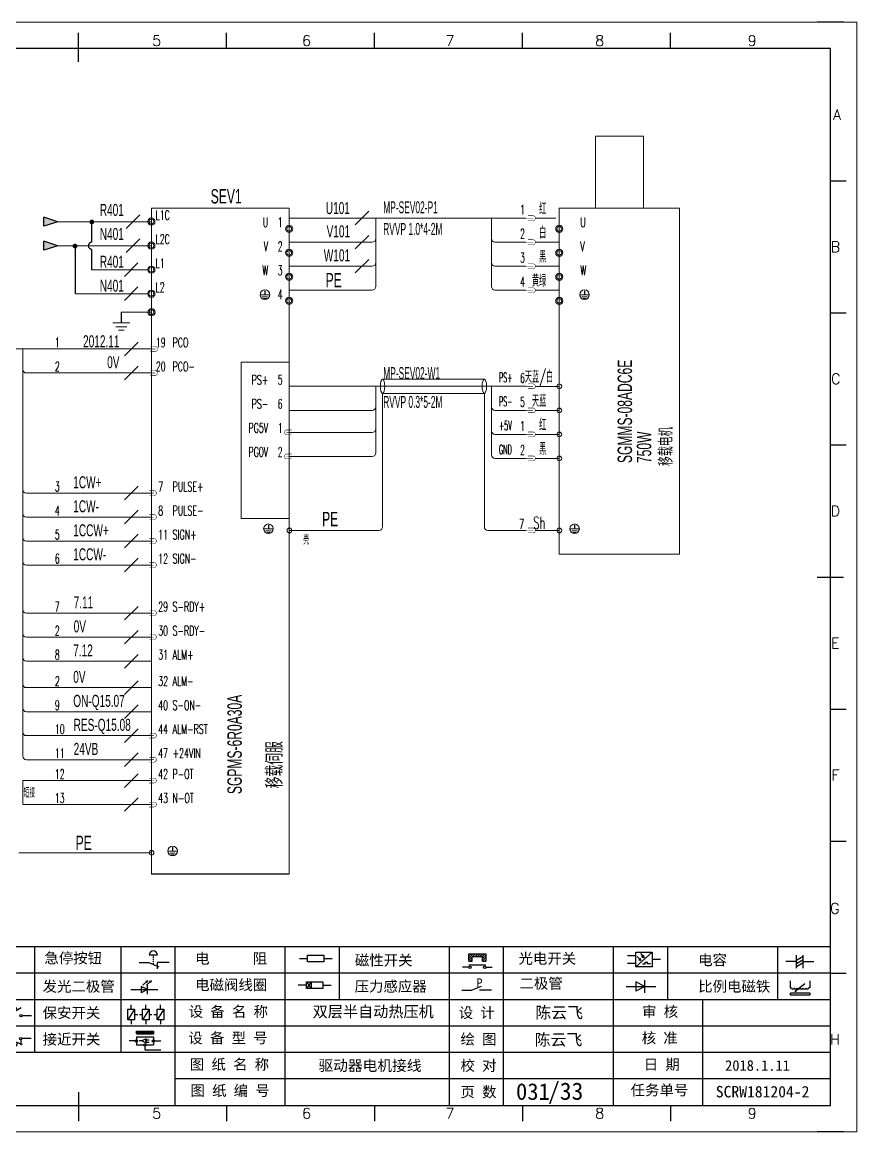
# Model space of a CAD drawing. Extents: x 38255 to 47052, y -6758 to -3353.
# Drawn here: x 40446 to 40619.6, y -5659 to -5428 of the extents above; entities that cross this region are included whole.
import ezdxf
from ezdxf.enums import TextEntityAlignment as Align

# ---------------------------------------------------------------- set-up
doc = ezdxf.new("R2010")
doc.units = 0
doc.header["$MEASUREMENT"] = 0
doc.layers.add('AE_BOR', color=1, linetype='Continuous')
doc.layers.add('电气图内容', color=7, linetype='Continuous')
doc.layers.add('Dimension', color=3, linetype='Continuous', lineweight=13)
doc.layers.add('frame', color=7, linetype='Continuous', lineweight=15)
doc.styles.add('WD', font='romans.shx', dxfattribs={"bigfont": 'gbcbig.shx'})
doc.styles.add('样式 0', font='')
doc.styles.add('样式 8', font='arial.ttf')
doc.styles.add('汉字', font='')
doc.styles.get('样式 0').set_extended_font_data('KaiTi_GB2312')
doc.styles.get('汉字').set_extended_font_data('新宋体')

# ---------------------------------------------------------------- blocks, each defined once
blk = doc.blocks.new('磁性开关')
at = {"linetype": 'ByBlock'}
h = blk.add_hatch(dxfattribs=at)
h.set_pattern_fill('ANSI31', color=256, scale=0.1, style=0)
h.set_pattern_definition([(45, (0, 0), (-0.224506403, 0.224506403), [])])
h.paths.add_polyline_path([(-1910.88, -776.69), (-1910.88, -775.29), (-1907.69, -775.29), (-1907.69, -776.69), (-1908.31, -776.69), (-1908.31, -775.79), (-1910.25, -775.79), (-1910.25, -776.69)])
for p, q in [((-1910.88, -776.69), (-1910.88, -775.29)), ((-1910.88, -775.29), (-1907.69, -775.29)), ((-1910.88, -776.69), (-1910.25, -776.69)), ((-1910.25, -776.69), (-1910.25, -775.79)), ((-1910.25, -775.79), (-1908.31, -775.79)), ((-1908.31, -776.69), (-1908.31, -775.79)), ((-1908.31, -776.69), (-1907.69, -776.69)), ((-1907.69, -775.29), (-1907.69, -776.69)), ((-1910.91, -777.81), (-1912.09, -777.81)), ((-1910.88, -777.39), (-1907.69, -777.39)), ((-1907.66, -777.81), (-1906.48, -777.81))]:
    blk.add_line(p, q, dxfattribs=at)
for centre in [(-1910.68, -777.81), (-1907.88, -777.81)]:
    blk.add_circle(centre, 0.225, dxfattribs=at)
blk = doc.blocks.new('光电开关')
at = {"linetype": 'ByBlock'}
h = blk.add_hatch(dxfattribs=at)
h.set_pattern_fill('ANSI31', color=256, scale=0.01, style=0)
h.set_pattern_definition([(45, (0.172267, 0), (-0.0224506403, 0.0224506403), [])])
h.paths.add_polyline_path([(-1882.44, -776.34), (-1882.5, -775.91), (-1882.68, -776.07)])
h.paths.add_polyline_path([(-1882.86, -776.23), (-1882.44, -776.34), (-1882.68, -776.07)])
h.paths.add_polyline_path([(-1883.05, -776.88), (-1883.11, -776.45), (-1883.29, -776.61)])
h.paths.add_polyline_path([(-1883.47, -776.77), (-1883.05, -776.88), (-1883.29, -776.61)])
for p, q in [((-1884.01, -775.96), (-1885.56, -775.96)), ((-1880.91, -775.3), (-1884.01, -778.05)), ((-1883.75, -776.09), (-1883.05, -776.88)), ((-1883.11, -776.45), (-1883.47, -776.77)), ((-1883.05, -776.88), (-1883.47, -776.77)), ((-1883.14, -775.55), (-1882.44, -776.34)), ((-1883.05, -776.88), (-1883.11, -776.45)), ((-1882.5, -775.91), (-1882.86, -776.23)), ((-1882.44, -776.34), (-1882.86, -776.23)), ((-1882.44, -776.34), (-1882.5, -775.91)), ((-1879.37, -776.67), (-1880.91, -776.67)), ((-1884.01, -777.39), (-1885.56, -777.39)), ((-1882.78, -777.47), (-1882.23, -777.47)), ((-1882.23, -777.47), (-1882.23, -777.14)), ((-1882.23, -777.14), (-1881.78, -777.14)), ((-1881.78, -777.47), (-1881.78, -777.14)), ((-1881.23, -777.47), (-1881.78, -777.47))]:
    blk.add_line(p, q, dxfattribs=at)
blk.add_lwpolyline([(-1884.01, -775.3), (-1880.91, -775.3), (-1880.91, -778.05), (-1884.01, -778.05)], close=True, dxfattribs=at)
blk = doc.blocks.new('电磁阀线圈')
at = {"linetype": 'ByBlock'}
for p, q in [((-1854.61, -796.54), (-1856.17, -796.54)), ((-1854.61, -795.92), (-1853.75, -797.16)), ((-1853.75, -795.92), (-1854.61, -797.16)), ((-1853.75, -795.92), (-1853.75, -797.16)), ((-1851.53, -796.54), (-1849.97, -796.54))]:
    blk.add_line(p, q, dxfattribs=at)
blk.add_lwpolyline([(-1854.61, -795.92), (-1851.53, -795.92), (-1851.53, -797.16), (-1854.61, -797.16)], close=True, dxfattribs=at)
blk = doc.blocks.new('压力感应器')
at = {"linetype": 'ByBlock'}
for p, q in [((-1815.59, -777.73), (-1813.71, -776.93)), ((-1817.44, -777.73), (-1815.59, -777.73)), ((-1811.78, -777.73), (-1814.05, -777.73))]:
    blk.add_line(p, q, dxfattribs=at)
at = {"linetype": 'ByBlock', "insert": (-1814.65, -775.48), "char_height": 1.68, "width": 1.2242, "attachment_point": 1}
blk.add_mtext('{\\fNSimSun|b0|i0|c134|p49;P}', dxfattribs=at)
blk = doc.blocks.new('二极管')
at = {"linetype": 'ByBlock'}
for p, q in [((-1787.52, -776.77), (-1781.92, -776.77)), ((-1783.97, -776.77), (-1785.69, -775.9)), ((-1785.69, -775.9), (-1785.69, -777.65)), ((-1783.97, -776.77), (-1785.69, -777.65)), ((-1783.97, -777.99), (-1783.97, -775.56))]:
    blk.add_line(p, q, dxfattribs=at)
blk = doc.blocks.new('常开行程开关')
at = {"linetype": 'ByBlock'}
for p, q in [((-1785.89, -792.17), (-1784.52, -790.62)), ((-1785.89, -792.17), (-1783.43, -790.72)), ((-1784.52, -790.62), (-1784.19, -791.17)), ((-1786.29, -792.3), (-1788.01, -792.3)), ((-1781.48, -792.3), (-1783.21, -792.3))]:
    blk.add_line(p, q, dxfattribs=at)
for centre in [(-1786.07, -792.3), (-1783.42, -792.3)]:
    blk.add_circle(centre, 0.219, dxfattribs=at)
blk = doc.blocks.new('常闭行程开关')
at = {"linetype": 'ByBlock'}
for p, q in [((-1786.34, -796.62), (-1788.07, -796.62)), ((-1785.93, -796.72), (-1783.25, -797.7)), ((-1785.93, -796.72), (-1784.3, -798)), ((-1784.3, -798), (-1784.08, -797.4)), ((-1783.48, -796.84), (-1783.48, -797.85)), ((-1781.54, -796.62), (-1783.26, -796.62))]:
    blk.add_line(p, q, dxfattribs=at)
for centre in [(-1786.12, -796.62), (-1783.48, -796.62)]:
    blk.add_circle(centre, 0.219, dxfattribs=at)
blk = doc.blocks.new('电容')
at = {"linetype": 'ByBlock'}
for p, q in [((-1756.08, -782.99), (-1756.08, -780.56)), ((-1754.86, -780.79), (-1756.08, -781.55)), ((-1754.86, -782.99), (-1754.86, -780.56)), ((-1756.08, -781.77), (-1758.13, -781.77)), ((-1754.86, -781.44), (-1756.08, -782.2)), ((-1754.86, -781.99), (-1756.08, -782.75)), ((-1754.86, -781.77), (-1752.81, -781.77))]:
    blk.add_line(p, q, dxfattribs=at)
blk = doc.blocks.new('发光二极管')
at = {"linetype": 'ByBlock'}
for p, q in [((-1755.78, -785.92), (-1754.89, -785.14)), ((-1754.89, -785.14), (-1755.2, -785.22)), ((-1755.2, -785.22), (-1755.01, -785.43)), ((-1755.08, -785.92), (-1754.18, -785.14)), ((-1754.89, -785.14), (-1755.01, -785.43)), ((-1754.18, -785.14), (-1754.49, -785.22)), ((-1754.49, -785.22), (-1754.31, -785.43)), ((-1754.18, -785.14), (-1754.31, -785.43)), ((-1758.01, -786.77), (-1752.89, -786.77)), ((-1754.84, -786.77), (-1756.04, -786.16)), ((-1756.04, -786.16), (-1756.04, -787.39)), ((-1754.84, -786.77), (-1756.04, -787.39)), ((-1754.84, -787.63), (-1754.84, -785.92))]:
    blk.add_line(p, q, dxfattribs=at)
blk = doc.blocks.new('比例电磁阀')
at = {"linetype": 'ByBlock'}
for p, q in [((-1757.26, -775.38), (-1757.26, -776.71)), ((-1757.26, -776.71), (-1757.05, -776.71)), ((-1754.5, -775.98), (-1756.35, -777.44)), ((-1753.58, -776.71), (-1753.8, -776.71)), ((-1753.58, -775.38), (-1753.58, -776.71)), ((-1753.6, -777.73), (-1757.25, -777.73)), ((-1757.25, -778.13), (-1757.25, -777.73)), ((-1753.6, -778.13), (-1757.25, -778.13)), ((-1756.35, -777.44), (-1756.25, -777.25)), ((-1756.35, -777.44), (-1756.15, -777.38)), ((-1756.15, -777.38), (-1756.25, -777.25)), ((-1753.6, -777.73), (-1753.6, -778.13))]:
    blk.add_line(p, q, dxfattribs=at)
for centre in [(-1756.78, -776.71), (-1756.24, -776.71), (-1755.7, -776.71), (-1755.15, -776.71), (-1754.61, -776.71), (-1754.07, -776.71)]:
    blk.add_arc(centre, 0.271, 180, 0, dxfattribs=at)
blk = doc.blocks.new('保安开关')
at = {"linetype": 'ByBlock'}
for p, q in [((-1757.33, -790.79), (-1758.6, -792.81)), ((-1757.96, -790.79), (-1757.96, -789.97)), ((-1754.54, -790.79), (-1755.81, -792.81)), ((-1755.17, -790.79), (-1755.17, -789.97)), ((-1751.75, -790.79), (-1753.02, -792.81)), ((-1752.39, -790.79), (-1752.39, -789.97)), ((-1757.96, -792.81), (-1757.96, -793.62)), ((-1757.33, -791.8), (-1756.72, -791.8)), ((-1756.35, -791.8), (-1755.89, -791.8)), ((-1755.17, -792.81), (-1755.17, -793.62)), ((-1754.52, -791.8), (-1754.06, -791.8)), ((-1753.69, -791.8), (-1753.08, -791.8)), ((-1752.39, -792.81), (-1752.39, -793.62))]:
    blk.add_line(p, q, dxfattribs=at)
for points in [[(-1758.6, -790.79), (-1757.33, -790.79), (-1757.33, -792.81), (-1758.6, -792.81)], [(-1755.81, -790.79), (-1754.54, -790.79), (-1754.54, -792.81), (-1755.81, -792.81)], [(-1753.02, -790.79), (-1751.75, -790.79), (-1751.75, -792.81), (-1753.02, -792.81)]]:
    blk.add_lwpolyline(points, close=True, dxfattribs=at)
blk = doc.blocks.new('接近开关')
at = {"linetype": 'ByBlock'}
h = blk.add_hatch(dxfattribs=at)
h.set_pattern_fill('ANSI31', color=256, scale=0.01, style=0)
h.set_pattern_definition([(45, (-89.131516, -30.795668), (-0.0224506403, 0.0224506403), [])])
h.paths.add_polyline_path([(-1516.96, -1123.35), (-1516.96, -1122.85), (-1513.76, -1122.85), (-1513.76, -1123.35)])
for p, q in [((-1516.96, -1123.35), (-1516.96, -1122.85)), ((-1516.96, -1122.85), (-1513.76, -1122.85)), ((-1516.96, -1123.35), (-1513.76, -1123.35)), ((-1513.76, -1122.85), (-1513.76, -1123.35)), ((-1517.18, -1124.71), (-1518.36, -1124.71)), ((-1516.96, -1123.95), (-1513.76, -1123.95)), ((-1516.96, -1123.95), (-1516.96, -1125.47)), ((-1516.96, -1125.47), (-1513.76, -1125.47)), ((-1515.91, -1124.71), (-1516.45, -1124.71)), ((-1515.11, -1124.31), (-1515.91, -1124.71)), ((-1515.11, -1125.11), (-1515.91, -1124.71)), ((-1515.33, -1124.53), (-1515.17, -1124.53)), ((-1515.33, -1124.88), (-1515.17, -1124.88)), ((-1515.25, -1124.45), (-1515.25, -1124.61)), ((-1515.11, -1124.31), (-1515.11, -1125.11)), ((-1515.11, -1124.48), (-1514.58, -1124.48)), ((-1515.11, -1124.94), (-1514.58, -1124.94)), ((-1513.76, -1123.95), (-1513.76, -1125.47)), ((-1513.54, -1124.71), (-1512.36, -1124.71)), ((-1515.36, -1125.69), (-1515.36, -1126.36)), ((-1515.36, -1126.36), (-1512.36, -1126.36))]:
    blk.add_line(p, q, dxfattribs=at)
for centre in [(-1516.96, -1124.71), (-1515.36, -1125.47), (-1513.76, -1124.71)]:
    blk.add_circle(centre, 0.225, dxfattribs=at)
blk = doc.blocks.new('电阻')
at = {"linetype": 'ByBlock'}
for p, q in [((-3.09, 0), (-1.57, 0)), ((1.57, 0), (3.09, 0))]:
    blk.add_line(p, q, dxfattribs=at)
blk.add_lwpolyline([(-1.57, 0.63), (1.57, 0.63), (1.57, -0.63), (-1.57, -0.63)], close=True, dxfattribs=at)
blk = doc.blocks.new('急停按钮')
at = {"linetype": 'ByBlock'}
for p, q in [((-1.86, 0), (0, 0)), ((0, 0), (1.88, -0.81)), ((0.06, 1.45), (1.61, 1.45)), ((0.83, 1.45), (0.83, 1.24)), ((0.83, 1.07), (0.83, 0.85)), ((0.83, 0.68), (0.83, 0.47)), ((0.83, 0.29), (0.83, 0.08)), ((3.81, 0), (1.54, 0)), ((1.54, 0), (1.54, -1.15)), ((0.83, -0.09), (0.83, -0.24))]:
    blk.add_line(p, q, dxfattribs=at)
blk.add_arc((0.83, 1.45), 0.774, 0, 180)
blk = doc.blocks.new('电控横A4')
for p, q in [((292, -5), (5, -5)), ((292, -205), (292, -5)), ((10.03, -205), (289.53, -205)), ((130.8, -205), (190.75, -205)), ((190.75, -205), (259.54, -205))]:
    blk.add_line(p, q)
at = {"linetype": 'ByBlock'}
for p, q in [((292, -175), (5, -175)), ((292, -180), (5, -180)), ((292, -185), (5, -185)), ((292, -190), (5, -190)), ((292, -195), (5, -195)), ((292, -200), (168.03, -200))]:
    blk.add_line(p, q, dxfattribs=at)
at = {"color": 0, "lineweight": -2}
for p, q in [((141.48, -175), (141.48, -195)), ((157.79, -175), (157.79, -195)), ((168.03, -175), (168.03, -204.92)), ((188.84, -175), (188.84, -185)), ((199.08, -175), (199.08, -185)), ((219.89, -175), (219.89, -185)), ((230.12, -175), (230.12, -185)), ((250.93, -175), (250.93, -185)), ((261.17, -175), (261.17, -185)), ((281.98, -175), (281.98, -185)), ((188.84, -185), (188.84, -204.92)), ((219.89, -185), (219.89, -205)), ((230.12, -185), (230.12, -205)), ((250.93, -185), (250.93, -205)), ((267.79, -185), (267.79, -205))]:
    blk.add_line(p, q, dxfattribs=at)
at = {"color": 0, "ltscale": 2}
for p, q in [((292, -205), (292, -183.55)), ((259.54, -205), (289.53, -205)), ((259.54, -205), (292, -205))]:
    blk.add_line(p, q, dxfattribs=at)
at = {"layer": 'AE_BOR', "color": 1, "lineweight": 15}
for p, q in [((0, 0), (297, 0)), ((297, 0), (297, -210)), ((297, -210), (0, -210))]:
    blk.add_line(p, q, dxfattribs=at)
at = {"layer": 'AE_BOR'}
for p, q in [((149.78, -5), (149.78, -2)), ((177.78, -5), (177.78, -2)), ((205.78, -5), (205.78, -2)), ((233.78, -5), (233.78, -2)), ((261.78, -5), (261.78, -2)), ((292, -30), (295, -30)), ((292, -55), (295, -55)), ((292, -80), (295, -80)), ((292, -130), (295, -130)), ((292, -155), (295, -155)), ((292, -180), (295, -180)), ((149.78, -205), (149.78, -208)), ((177.78, -205), (177.78, -208)), ((205.78, -205), (205.78, -208)), ((233.78, -205), (233.78, -208)), ((261.78, -205), (261.78, -208))]:
    blk.add_line(p, q, dxfattribs=at)
at = {"layer": 'AE_BOR', "lineweight": 30}
for p, q in [((294.53, 0), (289.53, 0)), ((294.53, -210), (289.53, -210))]:
    blk.add_line(p, q, dxfattribs=at)
at = {"layer": 'AE_BOR', "color": 2, "lineweight": 30}
for p, q in [((149.78, -7.5), (149.78, -2.5)), ((289.5, -105), (294.5, -105)), ((149.78, -202.5), (149.78, -207.5)), ((149.78, -205), (149.78, -207.5))]:
    blk.add_line(p, q, dxfattribs=at)
for name, p in [('急停按钮', (163.12, -177.98)), ('电阻', (194.66, -177.22))]:
    blk.add_blockref(name, p)
at = {"linetype": 'ByBlock'}
for name, p in [('磁性开关', (2134.53, 598.96)), ('光电开关', (2139.22, 599.27)), ('电容', (2041.69, 603.98)), ('发光二极管', (1917.72, 603.69)), ('电磁阀线圈', (2047.53, 614.3)), ('压力感应器', (2039.72, 594.52)), ('二极管', (2040.91, 594.27)), ('比例电磁阀', (2041.69, 593.98)), ('常开行程开关', (1922.37, 604.27)), ('保安开关', (1917.72, 603.98)), ('接近开关', (1677.72, 931.9)), ('常闭行程开关', (1922.37, 604.27))]:
    blk.add_blockref(name, p, dxfattribs=at)
at = {"char_height": 2, "attachment_point": 1, "style": '汉字'}
for s, insert in [('{\\fKaiTi_GB2312|b0|i0|c134|p49;急停按钮}', (143.35, -176.12)), ('{\\fKaiTi_GB2312|b0|i0|c134|p49;电      阻}', (171.86, -176.19)), ('{\\fKaiTi_GB2312|b0|i0|c134|p49;磁性开关}', (202.07, -176.53)), ('{\\fKaiTi_GB2312|b0|i0|c134|p49;光电开关}', (233.02, -176.19)), ('{\\fKaiTi_GB2312|b0|i0|c134|p49;电容}', (267, -176.48)), ('{\\fKaiTi_GB2312|b0|i0|c134|p49;发光二极管}', (143.02, -181.48)), ('{\\fKaiTi_GB2312|b0|i0|c134|p49;电磁阀线圈}', (171.86, -181.19)), ('{\\fKaiTi_GB2312|b0|i0|c134|p49;压力感应器}', (202.02, -181.47)), ('{\\fKaiTi_GB2312|b0|i0|c134|p49;二极管}', (233.2, -180.91)), ('{\\fKaiTi_GB2312|b0|i0|c134|p49;比例电磁铁}', (267, -181.48)), ('{\\fKaiTi_GB2312|b0|i0|c134|p49;保安开关}', (143.02, -186.48)), ('{\\fKaiTi_GB2312|b0|i0|c134|p0;设 备 名 称}', (170.65, -186.24)), ('{\\fKaiTi_GB2312|b0|i0|c134|p0;设 计}', (221.72, -186.46)), ('{\\fKaiTi_GB2312|b0|i0|c134|p0;审 核}', (256.39, -186.25)), ('{\\fKaiTi_GB2312|b0|i0|c134|p0;设 备 型 号}', (170.58, -191.24)), ('{\\fKaiTi_GB2312|b0|i0|c134|p0;核 准}', (256.32, -191.25)), ('{\\fKaiTi_GB2312|b0|i0|c134|p49;接近开关}', (143.02, -191.48)), ('{\\fKaiTi_GB2312|b0|i0|c134|p0;绘 图}', (222.05, -191.46)), ('{\\fKaiTi_GB2312|b0|i0|c134|p0;图 纸 名 称}', (170.86, -196.24)), ('{\\fKaiTi_GB2312|b0|i0|c134|p0;校 对}', (222.05, -196.46)), ('{\\fKaiTi_GB2312|b0|i0|c134|p0;日 期}', (256.72, -196.25)), ('{\\fKaiTi_GB2312|b0|i0|c134|p0;图 纸 编 号}', (170.98, -201.2)), ('{\\fKaiTi_GB2312|b0|i0|c134|p0;页 数}', (222.05, -201.46)), ('{\\fKaiTi_GB2312|b0|i0|c134|p0;任务单号}', (254.22, -201.1))]:
    blk.add_mtext(s, dxfattribs=dict(at, insert=insert))
at = {"attachment_point": 1}
for s, insert, char_height, width in [('{\\fSimSun|b0|i0|c134|p2;双层半自动热压机}', (194.08, -186.2), 2.1, 34.3007), ('{\\fKaiTi_GB2312|b0|i0|c134|p49;陈云飞', (236.21, -186.34), 2.2, 21.4865), ('{\\fKaiTi_GB2312|b0|i0|c134|p49;陈云飞}', (236.08, -191.47), 2.2, 20.0113), ('{\\fKaiTi_GB2312|b0|i0|c134|p49;2018.1.11}', (272.1, -196.45), 2, 60.2542)]:
    blk.add_mtext(s, dxfattribs=dict(at, insert=insert, char_height=char_height, width=width))
at = {"layer": 'AE_BOR', "style": 'WD'}
for s, p in [('5', (164.59, -4.5)), ('6', (192.94, -4.5)), ('7', (220.04, -4.5)), ('8', (248.37, -4.5)), ('9', (277.23, -4.5)), ('5', (164.59, -207.5)), ('6', (192.94, -207.5)), ('7', (220.04, -207.5)), ('8', (248.37, -207.5)), ('9', (277.23, -207.5))]:
    blk.add_text(s, height=2, dxfattribs=at).set_placement(p, align=Align.CENTER)
for s, p in [('A', (294.03, -17.5)), ('B', (293.84, -42.5)), ('C', (293.93, -67.5)), ('D', (293.84, -92.5)), ('E', (293.74, -117.5)), ('F', (293.74, -142.5)), ('F', (293.74, -142.5)), ('G', (293.74, -167.72)), ('H', (293.84, -192.5))]:
    blk.add_text(s, height=2, dxfattribs=at).set_placement(p, align=Align.MIDDLE_RIGHT)
at = {"layer": 'frame', "lineweight": 0, "insert": (236.38, -200.67), "char_height": 3.271, "width": 42.6764, "attachment_point": 1, "style": '样式 0'}
blk.add_mtext(' /33', dxfattribs=at)
at = {"layer": '电气图内容', "color": 7, "insert": (270.63, -201.32), "char_height": 2.3665, "attachment_point": 1}
blk.add_mtext('\\pxi-0.125,sm1,ql;{\\f宋体|b0|i0|c134|p2;\\H0.916667x;\\C256;SCRW181204-2^I^I^I', dxfattribs=at)

msp = doc.modelspace()

# ---------------------------------------------------------------- hatches: boundary and pattern name
for points in [[(40450.48, -5470.473), (40450.48, -5468.602), (40453.399, -5469.537)], [(40450.48, -5475.473), (40450.48, -5473.602), (40453.399, -5474.537)]]:
    msp.add_hatch(color=256).paths.add_polyline_path(points)
at = {"lineweight": -2}
h = msp.add_hatch(color=0, dxfattribs=at)
edge = h.paths.add_edge_path()
edge.add_arc((40460.454, -5469.593), 0.5, 0, 360)
h = msp.add_hatch(color=0, dxfattribs=at)
edge = h.paths.add_edge_path()
edge.add_arc((40456.95, -5474.618), 0.5, 0, 360)

# ---------------------------------------------------------------- linework, layer by layer
for p, q in [((40453.399, -5469.537), (40450.48, -5468.602)), ((40450.48, -5470.473), (40450.48, -5468.602)), ((40453.399, -5469.537), (40450.48, -5470.473)), ((40460.45, -5473.802), (40460.45, -5469.537)), ((40453.399, -5474.537), (40450.48, -5473.602)), ((40450.48, -5475.473), (40450.48, -5473.602)), ((40453.399, -5474.537), (40450.48, -5475.473)), ((40457.033, -5484.524), (40457.033, -5474.537)), ((40460.45, -5479.524), (40460.45, -5475.273)), ((40496.456, -5483.948), (40496.456, -5484.738)), ((40562.947, -5483.948), (40562.947, -5484.738)), ((40466.574, -5488.397), (40466.574, -5490.579)), ((40497.193, -5532.674), (40497.193, -5533.464)), ((40560.874, -5532.674), (40560.874, -5533.464)), ((40477.249, -5599.758), (40477.249, -5600.548)), ((40501.509, -5605.401), (40472.881, -5605.401))]:
    msp.add_line(p, q)
at = {"lineweight": 0}
for p, q in [((40472.697, -5469.537), (40453.399, -5469.537)), ((40501.509, -5468.79), (40550.706, -5468.79)), ((40519.525, -5483.04), (40519.525, -5468.79)), ((40543.573, -5483.04), (40543.573, -5468.79)), ((40552.706, -5468.79), (40556.948, -5468.79)), ((40472.697, -5474.537), (40453.399, -5474.537)), ((40501.509, -5473.79), (40518.775, -5473.79)), ((40550.706, -5473.79), (40544.323, -5473.79)), ((40557.698, -5473.79), (40552.706, -5473.79)), ((40501.509, -5478.79), (40518.775, -5478.79)), ((40550.706, -5478.79), (40544.323, -5478.79)), ((40557.698, -5478.794), (40552.706, -5478.794)), ((40472.33, -5479.524), (40460.45, -5479.524)), ((40501.509, -5483.79), (40518.775, -5483.79)), ((40550.706, -5483.79), (40544.323, -5483.79)), ((40557.698, -5483.798), (40552.706, -5483.798)), ((40472.33, -5484.524), (40457.033, -5484.524)), ((40495.562, -5484.745), (40497.351, -5484.745)), ((40495.894, -5485.173), (40497.019, -5485.173)), ((40496.18, -5485.52), (40496.753, -5485.52)), ((40562.052, -5484.745), (40563.841, -5484.745)), ((40562.385, -5485.173), (40563.509, -5485.173)), ((40562.67, -5485.52), (40563.243, -5485.52)), ((40472.881, -5488.397), (40466.574, -5488.397)), ((40464.786, -5490.592), (40468.363, -5490.592)), ((40465.45, -5491.45), (40467.698, -5491.45)), ((40466.021, -5492.143), (40467.168, -5492.143)), ((40446.078, -5580.783), (40446.078, -5496.029)), ((40520.954, -5502.342), (40542.115, -5502.341)), ((40550.706, -5503.806), (40501.509, -5503.806)), ((40519.525, -5508.056), (40519.525, -5503.806)), ((40543.573, -5518.056), (40543.573, -5503.806)), ((40557.698, -5503.81), (40552.706, -5503.81)), ((40520.933, -5505.271), (40542.115, -5505.271)), ((40520.933, -5505.271), (40520.933, -5533.064)), ((40542.115, -5505.271), (40542.115, -5533.056)), ((40501.509, -5508.806), (40518.775, -5508.806)), ((40550.706, -5508.806), (40544.323, -5508.806)), ((40557.698, -5508.814), (40552.706, -5508.814)), ((40501.508, -5513.398), (40518.773, -5513.398)), ((40550.706, -5513.806), (40544.323, -5513.806)), ((40557.698, -5513.814), (40552.706, -5513.814)), ((40501.508, -5518.398), (40518.773, -5518.398)), ((40550.706, -5518.806), (40544.323, -5518.806)), ((40557.698, -5518.814), (40552.706, -5518.814)), ((40496.298, -5533.471), (40498.087, -5533.471)), ((40496.63, -5533.9), (40497.755, -5533.9)), ((40496.916, -5534.246), (40497.489, -5534.246)), ((40501.509, -5533.814), (40520.183, -5533.814)), ((40550.706, -5533.806), (40542.865, -5533.806)), ((40557.698, -5533.814), (40552.706, -5533.814)), ((40559.98, -5533.471), (40561.768, -5533.471)), ((40560.312, -5533.9), (40561.436, -5533.9)), ((40560.597, -5534.246), (40561.171, -5534.246)), ((40472.881, -5561.037), (40446.828, -5561.037)), ((40472.881, -5566.537), (40446.828, -5566.537)), ((40472.881, -5571.541), (40446.828, -5571.541)), ((40472.881, -5576.529), (40446.828, -5576.529)), ((40472.881, -5581.533), (40446.828, -5581.533)), ((40472.872, -5585.882), (40446.078, -5585.882)), ((40472.872, -5590.87), (40446.82, -5590.87)), ((40472.881, -5600.898), (40445.284, -5600.898)), ((40478.144, -5600.554), (40476.355, -5600.554)), ((40477.811, -5600.983), (40476.687, -5600.983)), ((40477.526, -5601.33), (40476.953, -5601.33))]:
    msp.add_line(p, q, dxfattribs=at)
at = {"color": 3, "lineweight": 0}
for p, q in [((40426.222, -5496.029), (40472.881, -5496.029)), ((40446.828, -5501.029), (40472.881, -5501.029)), ((40472.881, -5526.029), (40446.828, -5526.029)), ((40472.881, -5531.029), (40446.828, -5531.029)), ((40472.881, -5536.029), (40446.828, -5536.029)), ((40446.828, -5541.029), (40472.881, -5541.029)), ((40446.828, -5551.029), (40472.881, -5551.029)), ((40446.828, -5556.033), (40472.881, -5556.033))]:
    msp.add_line(p, q, dxfattribs=at)
at = {"lineweight": 0}
for points in [[(40565.198, -5451.746), (40575.198, -5451.746), (40575.198, -5466.746), (40565.198, -5466.746)], [(40557.698, -5466.746), (40582.698, -5466.746), (40582.698, -5538.746), (40557.698, -5538.746)], [(40501.511, -5498.806), (40491.511, -5498.806), (40491.511, -5531.306), (40501.511, -5531.306)]]:
    msp.add_lwpolyline(points, close=True, dxfattribs=at)
msp.add_lwpolyline([(40472.881, -5605.401), (40472.881, -5466.746), (40501.509, -5466.746), (40501.509, -5605.401)], dxfattribs=at)
at = {"color": 3, "lineweight": 0, "const_width": 0.1, "flags": 128}
for points in [[(40552.206, -5468.79), (40550.706, -5468.79)], [(40552.206, -5473.79), (40550.706, -5473.79)], [(40552.206, -5478.79), (40550.706, -5478.79)], [(40552.206, -5483.79), (40550.706, -5483.79)], [(40473.631, -5496.029), (40472.131, -5496.029)], [(40473.631, -5501.029), (40472.131, -5501.029)], [(40552.206, -5503.806), (40550.706, -5503.806)], [(40552.206, -5508.806), (40550.706, -5508.806)], [(40501.008, -5513.398), (40502.508, -5513.398)], [(40552.206, -5513.806), (40550.706, -5513.806)], [(40501.008, -5518.398), (40502.508, -5518.398)], [(40552.206, -5518.806), (40550.706, -5518.806)], [(40473.381, -5526.029), (40471.881, -5526.029)], [(40473.381, -5531.029), (40471.881, -5531.029)], [(40552.206, -5533.806), (40550.706, -5533.806)], [(40473.381, -5536.029), (40471.881, -5536.029)], [(40473.381, -5541.029), (40471.881, -5541.029)], [(40473.381, -5551.029), (40471.881, -5551.029)], [(40473.381, -5556.033), (40471.881, -5556.033)], [(40473.381, -5576.529), (40471.881, -5576.529)], [(40473.381, -5581.533), (40471.881, -5581.533)], [(40473.372, -5585.882), (40471.872, -5585.882)], [(40473.372, -5590.87), (40471.872, -5590.87)]]:
    msp.add_lwpolyline(points, dxfattribs=at)
for points in [[(40551.206, -5468.29), (40552.206, -5468.29, -1), (40552.206, -5469.29), (40551.206, -5469.29)], [(40551.206, -5473.29), (40552.206, -5473.29, -1), (40552.206, -5474.29), (40551.206, -5474.29)], [(40551.206, -5478.29), (40552.206, -5478.29, -1), (40552.206, -5479.29), (40551.206, -5479.29)], [(40551.206, -5483.29), (40552.206, -5483.29, -1), (40552.206, -5484.29), (40551.206, -5484.29)], [(40551.206, -5503.306), (40552.206, -5503.306, -1), (40552.206, -5504.306), (40551.206, -5504.306)], [(40551.206, -5508.306), (40552.206, -5508.306, -1), (40552.206, -5509.306), (40551.206, -5509.306)], [(40502.008, -5512.898), (40501.008, -5512.898, 1), (40501.008, -5513.898), (40502.008, -5513.898)], [(40551.206, -5513.306), (40552.206, -5513.306, -1), (40552.206, -5514.306), (40551.206, -5514.306)], [(40502.008, -5517.898), (40501.008, -5517.898, 1), (40501.008, -5518.898), (40502.008, -5518.898)], [(40551.206, -5518.306), (40552.206, -5518.306, -1), (40552.206, -5519.306), (40551.206, -5519.306)], [(40551.206, -5533.306), (40552.206, -5533.306, -1), (40552.206, -5534.306), (40551.206, -5534.306)]]:
    msp.add_lwpolyline(points, format="xyb", dxfattribs=at)
at = {"lineweight": 0, "const_width": 0.1, "flags": 128}
for points in [[(40472.631, -5495.529), (40473.631, -5495.529, -1), (40473.631, -5496.529), (40472.631, -5496.529)], [(40472.631, -5500.529), (40473.631, -5500.529, -1), (40473.631, -5501.529), (40472.631, -5501.529)], [(40472.381, -5525.529), (40473.381, -5525.529, -1), (40473.381, -5526.529), (40472.381, -5526.529)], [(40472.381, -5530.529), (40473.381, -5530.529, -1), (40473.381, -5531.529), (40472.381, -5531.529)], [(40472.381, -5535.529), (40473.381, -5535.529, -1), (40473.381, -5536.529), (40472.381, -5536.529)], [(40472.381, -5540.529), (40473.381, -5540.529, -1), (40473.381, -5541.529), (40472.381, -5541.529)], [(40472.381, -5550.529), (40473.381, -5550.529, -1), (40473.381, -5551.529), (40472.381, -5551.529)], [(40472.381, -5555.533), (40473.381, -5555.533, -1), (40473.381, -5556.533), (40472.381, -5556.533)], [(40472.381, -5576.029), (40473.381, -5576.029, -1), (40473.381, -5577.029), (40472.381, -5577.029)], [(40472.381, -5581.033), (40473.381, -5581.033, -1), (40473.381, -5582.033), (40472.381, -5582.033)], [(40472.372, -5585.382), (40473.372, -5585.382, -1), (40473.372, -5586.382), (40472.372, -5586.382)], [(40472.372, -5590.37), (40473.372, -5590.37, -1), (40473.372, -5591.37), (40472.372, -5591.37)]]:
    msp.add_lwpolyline(points, format="xyb", dxfattribs=at)
at = {"lineweight": 0}
for centre, radius in [((40472.83, -5469.52), 0.75), ((40472.83, -5469.52), 0.5), ((40501.509, -5471.029), 0.75), ((40501.509, -5471.029), 0.5), ((40557.698, -5471.029), 0.75), ((40557.698, -5471.029), 0.5), ((40472.83, -5474.52), 0.75), ((40472.83, -5474.52), 0.5), ((40501.509, -5476.029), 0.75), ((40501.509, -5476.029), 0.5), ((40557.698, -5476.029), 0.75), ((40557.698, -5476.029), 0.5), ((40472.83, -5479.524), 0.75), ((40472.83, -5479.524), 0.5), ((40501.509, -5481.029), 0.75), ((40501.509, -5481.029), 0.5), ((40557.698, -5481.033), 0.75), ((40557.698, -5481.033), 0.5), ((40472.83, -5484.524), 0.75), ((40496.456, -5484.738), 1), ((40562.947, -5484.738), 1), ((40472.83, -5484.524), 0.5), ((40501.509, -5486.029), 0.75), ((40501.509, -5486.029), 0.5), ((40557.698, -5486.037), 0.75), ((40557.698, -5486.037), 0.5), ((40472.881, -5488.397), 0.75), ((40472.881, -5488.397), 0.5), ((40557.698, -5503.81), 0.5), ((40557.698, -5508.814), 0.5), ((40557.698, -5513.814), 0.5), ((40557.698, -5518.814), 0.5), ((40497.193, -5533.464), 1), ((40501.561, -5533.814), 0.5), ((40557.698, -5533.814), 0.5), ((40560.874, -5533.464), 1), ((40472.881, -5600.898), 0.5), ((40477.249, -5600.548), 1)]:
    msp.add_circle(centre, radius, dxfattribs=at)
msp.add_arc((40460.45, -5474.537), 0.736, 90, 270)
for centre, start, end in [((40518.775, -5473.04), 270, 0), ((40544.323, -5473.04), 180, 270), ((40518.775, -5478.04), 270, 0), ((40544.323, -5478.04), 180, 270), ((40518.775, -5483.04), 270, 0), ((40544.323, -5483.04), 180, 270), ((40518.775, -5508.056), 270, 0), ((40544.323, -5508.056), 180, 270), ((40518.773, -5512.648), 270, 0), ((40544.323, -5513.056), 180, 270), ((40518.773, -5517.648), 270, 0), ((40544.323, -5518.056), 180, 270), ((40520.183, -5533.064), 270, 0), ((40542.865, -5533.056), 180, 270), ((40446.828, -5560.287), 180, 270), ((40446.828, -5565.787), 180, 270), ((40446.828, -5570.791), 180, 270), ((40446.828, -5575.779), 180, 270), ((40446.828, -5580.783), 180, 270)]:
    msp.add_arc(centre, 0.75, start, end, dxfattribs=at)
at = {"color": 3, "lineweight": 0}
for centre in [(40446.828, -5500.279), (40446.828, -5525.279), (40446.828, -5530.279), (40446.828, -5535.279), (40446.828, -5540.279), (40446.828, -5550.279), (40446.828, -5555.283)]:
    msp.add_arc(centre, 0.75, 180, 270, dxfattribs=at)
at = {"lineweight": 0}
msp.add_ellipse((40520.933, -5503.806), major_axis=(0, 1.465), ratio=0.3169375, dxfattribs=at)
at = {"lineweight": 0, "extrusion": (0, 0, -1)}
msp.add_ellipse((40542.115, -5503.806), major_axis=(0, 1.465), ratio=0.3169375, dxfattribs=at)
at = {"layer": 'Dimension', "lineweight": 0}
for p, q in [((40515.249, -5470.204), (40518.078, -5467.376)), ((40467.59, -5470.952), (40470.419, -5468.123)), ((40515.249, -5475.204), (40518.078, -5472.376)), ((40467.59, -5475.952), (40470.419, -5473.123)), ((40467.222, -5480.939), (40470.051, -5478.11)), ((40515.249, -5480.204), (40518.078, -5477.376)), ((40467.222, -5485.939), (40470.051, -5483.11)), ((40467.274, -5497.443), (40470.103, -5494.615)), ((40467.274, -5502.443), (40470.103, -5499.615)), ((40467.274, -5527.443), (40470.103, -5524.615)), ((40467.274, -5532.443), (40470.103, -5529.615)), ((40467.274, -5537.443), (40470.103, -5534.615)), ((40467.274, -5542.443), (40470.103, -5539.615)), ((40467.274, -5552.443), (40470.103, -5549.615)), ((40467.274, -5557.447), (40470.103, -5554.619)), ((40467.274, -5562.451), (40470.103, -5559.623)), ((40467.274, -5567.951), (40470.103, -5565.123)), ((40467.274, -5572.955), (40470.103, -5570.127)), ((40467.274, -5577.943), (40470.103, -5575.115)), ((40467.274, -5582.947), (40470.103, -5580.119)), ((40467.265, -5587.296), (40470.094, -5584.468)), ((40467.265, -5592.285), (40470.094, -5589.456))]:
    msp.add_line(p, q, dxfattribs=at)
at = {"layer": 'frame', "lineweight": 0}
for p, q in [((40519.523, -5517.648), (40519.523, -5508.1)), ((40446.078, -5585.882), (40446.078, -5590.87)), ((40446.078, -5590.87), (40446.82, -5590.87))]:
    msp.add_line(p, q, dxfattribs=at)

# ---------------------------------------------------------------- block references
at = {"xscale": 1.1, "yscale": 1.1, "zscale": 1.1}
msp.add_blockref('电控横A4', (40292.892, -5428.003), dxfattribs=at)

# ---------------------------------------------------------------- texts
at = {"lineweight": 0, "style": 'WD', "width": 0.6}
for s, height, p in [('红', 2.5, (40554.997, -5468.048)), ('U', 2, (40497.141, -5470.679)), ('1', 2, (40500.141, -5470.671)), ('白', 2.5, (40554.997, -5473.048)), ('V', 2, (40497.141, -5475.679)), ('2', 2, (40500.141, -5475.671)), ('黑', 2.5, (40554.997, -5478.052)), ('W', 2, (40497.141, -5480.679)), ('3', 2, (40500.141, -5480.675)), ('黄绿', 2.5, (40554.997, -5483.052)), ('4', 2, (40500.141, -5485.679)), ('Sh', 2.5, (40554.81, -5533.46))]:
    msp.add_text(s, height=height, dxfattribs=at).set_placement(p, align=Align.RIGHT)
for s, p in [('L1C', (40473.698, -5469.17)), ('1', (40549.532, -5468.04)), ('U', (40562.066, -5470.679)), ('L2C', (40473.698, -5474.17)), ('2', (40549.532, -5473.04)), ('V', (40562.066, -5475.679)), ('3', (40549.532, -5478.044)), ('L1', (40473.698, -5479.174)), ('W', (40562.066, -5480.683)), ('4', (40549.532, -5483.048)), ('L2', (40473.698, -5484.174)), ('1', (40452.742, -5495.671)), ('19', (40473.749, -5495.679)), ('PCO', (40477.249, -5495.679)), ('2', (40452.742, -5500.675)), ('20', (40473.749, -5500.679)), ('PCO-', (40477.249, -5500.679)), ('6', (40549.532, -5503.06)), ('5', (40549.532, -5508.064)), ('1', (40549.532, -5513.064)), ('2', (40549.532, -5518.064)), ('3', (40452.742, -5525.675)), ('7', (40474.249, -5525.679)), ('PULSE+', (40477.249, -5525.679)), ('4', (40452.742, -5530.671)), ('8', (40474.249, -5530.679)), ('PULSE-', (40477.249, -5530.679)), ('7', (40549.345, -5533.456)), ('5', (40452.742, -5535.675)), ('11', (40474.249, -5535.679)), ('SIGN+', (40477.249, -5535.679)), ('6', (40452.742, -5540.671)), ('12', (40474.249, -5540.679)), ('SIGN-', (40477.249, -5540.679)), ('7', (40452.742, -5550.675)), ('29', (40474.249, -5550.679)), ('S-RDY+', (40477.249, -5550.679)), ('2', (40452.742, -5555.679)), ('30', (40474.249, -5555.683)), ('S-RDY-', (40477.249, -5555.683)), ('8', (40452.742, -5560.687)), ('31', (40474.249, -5560.687)), ('ALM+', (40477.249, -5560.687)), ('2', (40452.742, -5566.187)), ('32', (40474.249, -5566.187)), ('ALM-', (40477.249, -5566.187)), ('9', (40452.742, -5571.191)), ('40', (40474.249, -5571.191)), ('S-ON-', (40477.249, -5571.191)), ('10', (40452.742, -5576.175)), ('44', (40474.249, -5576.179)), ('ALM-RST', (40477.249, -5576.179)), ('11', (40452.742, -5581.179)), ('47', (40474.249, -5581.183)), ('+24VIN', (40477.249, -5581.183)), ('12', (40452.733, -5585.532)), ('42', (40474.24, -5585.532)), ('P-OT', (40477.24, -5585.532)), ('短接', (40446.237, -5589.418)), ('13', (40452.733, -5590.516)), ('43', (40474.24, -5590.52)), ('N-OT', (40477.24, -5590.52))]:
    msp.add_text(s, height=2, dxfattribs=at).set_placement(p)
at = {"color": 6, "lineweight": 0, "style": 'WD', "width": 0.6}
for s, height, p in [('天蓝/白', 2.5, (40556.424, -5503.068)), ('PS+', 2, (40497.143, -5503.456)), ('5', 2, (40500.143, -5503.456)), ('PS-', 2, (40497.143, -5508.456)), ('6', 2, (40500.143, -5508.456)), ('天蓝', 2.5, (40554.997, -5508.068)), ('PG5V', 2, (40497.143, -5513.456)), ('1', 2, (40500.143, -5513.456)), ('红', 2.5, (40554.997, -5513.068)), ('黑', 2.5, (40554.997, -5518.068)), ('PG0V', 2, (40497.143, -5518.46)), ('2', 2, (40500.143, -5518.46)), ('壳', 2, (40505.645, -5536.742))]:
    msp.add_text(s, height=height, dxfattribs=at).set_placement(p, align=Align.RIGHT)
at = {"color": 6, "lineweight": 0, "style": 'WD', "width": 0.4}
for s, p in [('PS+', (40545.143, -5502.96)), ('PS-', (40545.143, -5507.96)), ('+5V', (40545.143, -5512.96)), ('GND', (40545.143, -5517.96))]:
    msp.add_text(s, height=2, dxfattribs=at).set_placement(p)
at = {"color": 3, "lineweight": 0, "style": '样式 8', "width": 0.6}
for s, p in [('7.11', (40456.67, -5550.029)), ('0V', (40456.67, -5555.033))]:
    msp.add_text(s, height=2.5, dxfattribs=at).set_placement(p)
at = {"layer": 'Dimension', "lineweight": 0, "style": '样式 8', "width": 0.6}
msp.add_text('SEV1', height=3, dxfattribs=at).set_placement((40485.184, -5465.746))
for s, height, p in [('U101', 2.5, (40514.137, -5467.951)), ('R401', 2.5, (40467.116, -5468.332)), ('N401', 2.5, (40467.116, -5473.332)), ('V101', 2.5, (40514.179, -5472.79)), ('R401', 2.5, (40467.116, -5479.124)), ('W101', 2.5, (40514.179, -5477.79)), ('N401', 2.5, (40467.116, -5484.124)), ('PE', 3, (40512.439, -5483.202)), ('2012.11', 2.5, (40466.204, -5495.68)), ('PE', 3, (40511.709, -5532.937)), ('PE', 3, (40460.429, -5600.345))]:
    msp.add_text(s, height=height, dxfattribs=at).set_placement(p, align=Align.RIGHT)
at = {"layer": 'Dimension', "color": 3, "lineweight": 0, "style": '样式 8'}
for s, width, p in [('MP-SEV02-P1', 0.5, (40521.069, -5467.79)), ('MP-SEV02-W1', 0.5, (40521.069, -5502.306)), ('0V', 0.6, (40456.582, -5565.537)), ('24VB', 0.6, (40456.67, -5580.533))]:
    msp.add_text(s, height=2.5, dxfattribs=dict(at, width=width)).set_placement(p)
at = {"layer": 'Dimension', "color": 1, "lineweight": 0, "style": '样式 8', "width": 0.5}
for s, p in [('RVVP 1.0*4-2M', (40521.069, -5469.79)), ('RVVP 0.3*5-2M', (40521.069, -5505.806))]:
    msp.add_text(s, height=2.5, dxfattribs=at).set_placement(p, align=Align.TOP_LEFT)
at = {"layer": 'Dimension', "color": 6, "lineweight": 0, "style": '样式 8', "width": 0.6}
msp.add_text('0V', height=2.5, dxfattribs=at).set_placement((40466.204, -5500.033), align=Align.RIGHT)
for s, p in [('SGMMS-08ADC6E', (40572.833, -5519.787)), ('SGPMS-6R0A30A', (40491.644, -5588.7))]:
    msp.add_text(s, height=3, rotation=90, dxfattribs=at).set_placement(p)
at = {"layer": 'Dimension', "lineweight": 0, "style": '样式 8', "width": 0.6}
for s, p in [('750W', (40576.833, -5519.787)), ('移载伺服', (40499.841, -5587.492))]:
    msp.add_text(s, height=3, rotation=90, dxfattribs=at).set_placement(p)
at = {"layer": 'Dimension', "color": 3, "lineweight": 0, "style": '样式 8', "width": 0.6}
msp.add_text('移载电机', height=2.5, rotation=90, dxfattribs=at).set_placement((40581.03, -5520.379))
at = {"layer": 'Dimension', "color": 6, "lineweight": 0, "style": '样式 8', "width": 0.6}
for s, p in [('1CW+', (40456.582, -5525.029)), ('1CW-', (40456.582, -5530.029)), ('1CCW+', (40456.582, -5535.029)), ('1CCW-', (40456.582, -5540.029)), ('7.12', (40456.582, -5560.037)), ('ON-Q15.07', (40456.582, -5570.541)), ('RES-Q15.08', (40456.67, -5575.529))]:
    msp.add_text(s, height=2.5, dxfattribs=at).set_placement(p)
at = {"layer": 'frame', "lineweight": 0, "insert": (40507.592, -5644.08), "char_height": 2.24553, "width": 24.66245, "attachment_point": 1}
msp.add_mtext('{\\fKaiTi_GB2312|b0|i0|c134|p49;\\H0.999999x;驱动器电机接线}', dxfattribs=at)
at = {"layer": 'frame', "lineweight": 0, "insert": (40548.693, -5648.892), "char_height": 3.4547, "width": 17.21263, "attachment_point": 1, "style": '样式 0'}
msp.add_mtext('031', dxfattribs=at)

doc.saveas('drawing.dxf')
